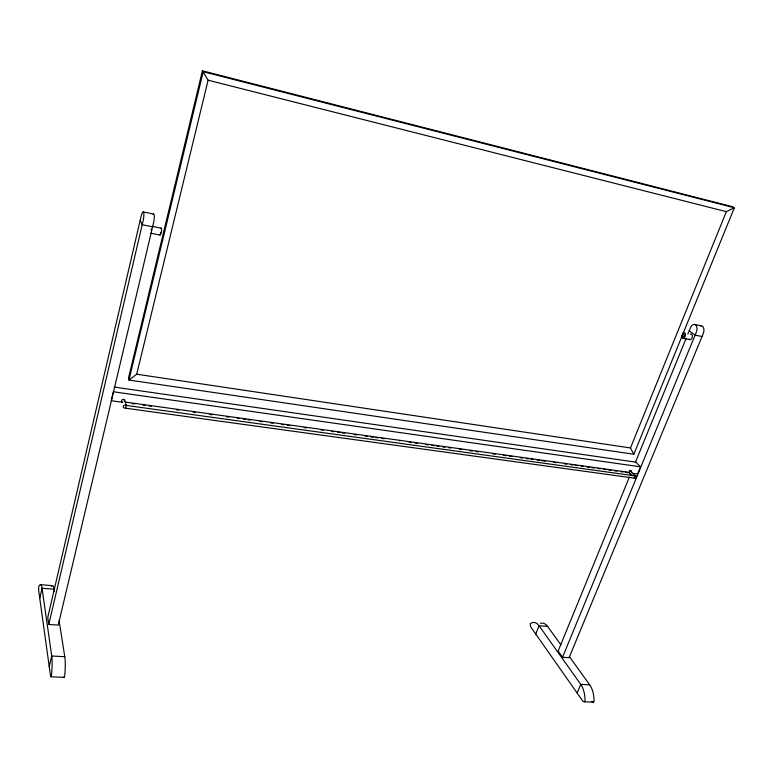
<?xml version="1.0" encoding="UTF-8"?>
<svg xmlns="http://www.w3.org/2000/svg" width="773" height="773" viewBox="0 0 773 773"><rect width="100%" height="100%" fill="white"/><g stroke="black" fill="none" stroke-linecap="round" stroke-linejoin="round"><path stroke-width="1.16" d="M126.279 405.429L635.116 475.868M163.75 232.209C163.325 236.248 165.354 229.62 163.915 231.533M39.771 598.263L42.051 588.282A22.504 3.749 -83.3 0 0 38.979 586.031L38.718 587.325A6.29 1.044 -83.1 0 0 38.737 590.852L50.448 675.38A7.015 1.256 -83.9 0 0 51.153 676.762L51.472 675.602A24.562 4.338 -83.9 0 0 51.723 655.997L42.051 588.282L54.158 589.19L54.525 591.567M48.786 624.487L142.976 221.407A7.083 1.43 -80.2 0 0 143.585 212.275A7.083 1.43 -80.2 0 0 140.928 217.107L47.762 617.366L48.786 624.487L58.246 625.086L153.392 223.503A7.054 1.478 -80.1 0 0 154.291 216.44A7.054 1.478 -80.1 0 0 153.18 214.237M49.221 666.548L51.723 655.997L64.777 656.702A24.456 4.541 -84 0 1 64.661 676.23L64.401 677.283A6.986 1.314 -84 0 1 63.773 676.829M202.41 70.807L128.415 378.393L128.956 380.045L633.841 454.263L734.35 207.753L732.418 206.681L202.41 70.807L208.111 80.208L136.715 374.209L128.956 380.045L203.222 71.715L734.35 207.753L726.359 211.657L208.111 80.208M124.153 401.081L124.53 399.496L123.545 399.361A1.701 1.488 -13.3 0 0 122.414 402.221M125.603 408.202L126.328 405.216L124.53 399.496M399.564 440.871L399.738 440.339M160.774 232.373L160.398 232.992M535.757 634.034L539.061 625.753L547.584 626.401L560.927 644.914M633.841 454.263L630.468 447.944L726.359 211.657M631.27 471.878A1.382 1.044 -42.8 0 0 630.623 470.506L629.937 470.419L628.951 472.825L631.947 475.849M629.406 476.98L558.135 651.108L562.531 657.263L569.092 657.688L703.121 333.897A5.759 3.507 -76.4 0 0 703.633 328.09A5.759 3.507 -76.4 0 0 700.57 325.858M635.338 462.467L686.047 338.564M687.873 334.1L690.308 328.148A5.778 3.488 -76.5 0 1 695.516 324.824A5.778 3.488 -76.5 0 1 696.202 332.506L562.531 657.263M634.198 478.11L635.193 475.695L629.937 470.419M114.249 387.08L635.831 462.157L640.556 466.815L637.58 474.023L633.039 473.395M577.112 693.033L580.765 684.376L539.061 625.753A18.881 9.73 -87.5 0 0 530.568 623.415A1.005 0.512 -87 0 0 530.239 624.497A5.285 2.725 -87 0 0 531.206 627.541L582.388 700.551A5.798 3.169 -89.8 0 0 584.504 701.758A1.102 0.599 -89.9 0 0 585.026 700.821A20.349 10.977 -89.8 0 0 580.765 684.376L589.722 684.849A20.272 11.064 -89.9 0 1 594.041 701.246A1.102 0.609 89.9 0 1 593.509 702.184A5.778 3.198 -89.9 0 1 591.857 701.536M51.076 676.781L64.246 677.399M584.311 701.768L593.326 702.193M40.544 584.707L52.554 585.634M125.158 402.037L629.154 472.342L632.295 475.511M122.83 402.327L111.254 400.714L113.37 391.766L640.556 466.815M132.173 403.632L134.56 403.96M142.918 405.12L145.305 405.458M148.889 405.951L151.276 406.289M176.341 409.777L178.727 410.115M193.057 412.106L195.443 412.444M209.763 414.434L212.15 414.772M226.479 416.763L228.866 417.091M237.224 418.261L239.611 418.589M243.186 419.092L245.572 419.42M247.959 419.758L250.346 420.087M259.902 421.42L262.289 421.749M270.647 422.918L273.033 423.246M281.382 424.416L283.778 424.744M287.353 425.247L289.74 425.575M304.069 427.575L306.456 427.904M320.776 429.894L323.162 430.232M331.52 431.392L333.907 431.73M337.492 432.223L339.878 432.561M342.265 432.89L344.652 433.228M354.198 434.552L356.585 434.89M364.943 436.049L367.33 436.387M370.914 436.88L373.301 437.218M375.688 437.547L378.074 437.876M381.659 438.378L384.046 438.706M409.12 442.204L411.507 442.533M415.091 443.035L417.488 443.373M425.846 444.533L428.232 444.871M431.817 445.364L434.213 445.702M436.6 446.031L438.987 446.369M442.571 446.862L444.958 447.2M448.543 447.693L450.939 448.031M459.297 449.19L461.694 449.528M470.052 450.688L472.438 451.026M476.023 451.519L478.419 451.857M492.749 453.857L495.145 454.186M503.503 455.355L505.9 455.684M509.475 456.186L511.871 456.514M520.229 457.684L522.625 458.012M526.21 458.515L528.597 458.843M530.983 459.181L533.37 459.51M536.955 460.012L539.351 460.341M541.738 460.679L545.323 461.172M553.681 462.341L556.077 462.669M564.435 463.839L566.831 464.167M570.406 464.67L572.803 465.008M575.189 465.336L577.576 465.665M581.161 466.167L583.557 466.506M587.142 466.998L589.528 467.336M591.915 467.665L594.302 468.003M597.887 468.496L600.283 468.834M603.868 469.327L606.254 469.665M608.641 469.994L611.037 470.332M614.612 470.825L617.009 471.163M620.593 471.656L622.98 471.994M625.367 472.322L627.763 472.661M126.328 405.216L125.332 405.081A1.71 1.498 -13.6 0 0 123.313 406.347A1.71 1.498 -13.6 0 0 124.608 408.067L634.884 478.207A1.401 1.053 -42.8 0 0 636.527 477.154A1.401 1.053 -42.8 0 0 635.879 475.781L635.193 475.695M136.715 374.209L630.468 447.944M150.899 233.253L160.03 235.06M682.984 338.274L689.912 339.647M152.126 226.344L161.257 228.17M152.6 226.818L142.203 224.74L140.164 220.402M702.039 336.516L695.13 335.134L689.245 330.757M143.247 211.937L153.614 214.053M694.637 324.438L701.536 325.839M569.353 656.606L589.722 684.849M59.183 621.173L64.777 656.702M51.269 586.427A22.417 3.923 -83.4 0 1 54.158 589.19M151.218 228.876A3.517 0.734 -80.2 0 1 151.083 229.784M160.803 228.528A3.498 0.763 -80.2 0 1 161.605 229.552A3.498 0.763 -80.2 0 1 160.813 233.987A3.498 0.763 -80.2 0 1 159.74 234.49M540.491 623.367A18.823 9.807 -87.6 0 1 547.584 626.401M690.289 334.226A2.879 1.739 -76.8 0 1 692.289 335.347A2.879 1.739 -76.8 0 1 691.449 338.941A2.879 1.739 -76.8 0 1 689.158 339.076M682.917 333.211A2.889 1.73 -76.8 0 1 685.4 334.178A2.889 1.73 -76.8 0 1 683.767 338.178A2.889 1.73 -76.8 0 1 681.854 335.82M683.719 334.342A1.15 0.686 -76.8 0 1 684.366 335.231A1.15 0.686 -76.8 0 1 683.69 336.555A1.15 0.686 -76.8 0 1 682.926 335.897M681.989 335.163A1.159 0.686 -76.9 0 1 681.428 336.062"/></g></svg>
